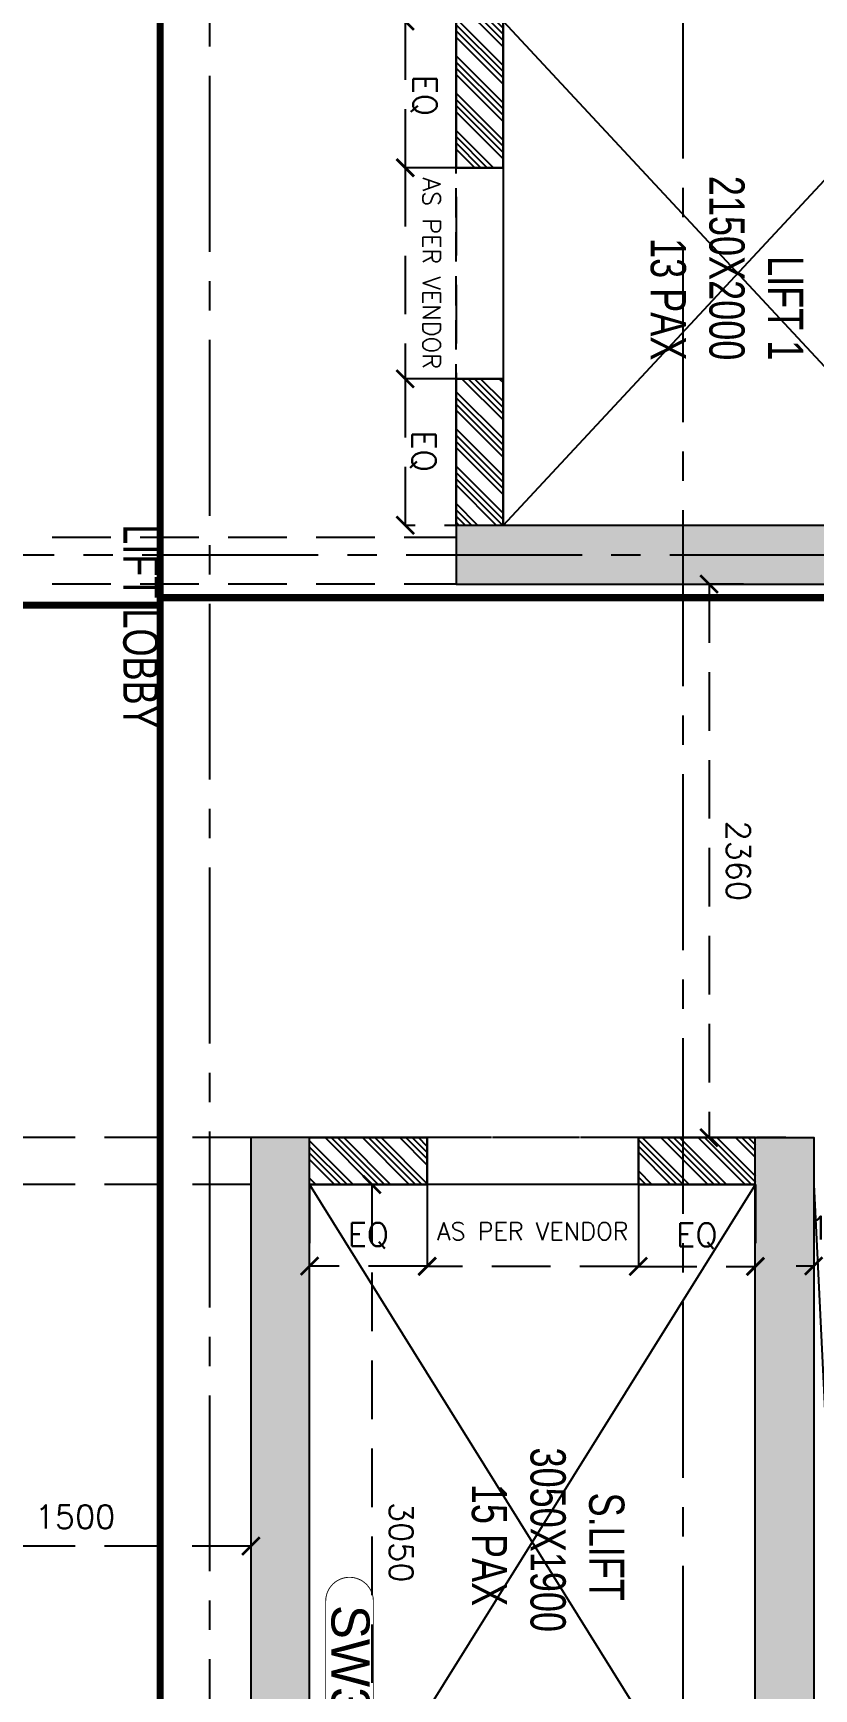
# Model space of a CAD drawing. Header units: millimetres. Extents: x -414464 to 1686, y -90036 to 108605.
# Drawn here: x -107994 to -104666, y -69575 to -62516 of the extents above; entities that cross this region are included whole.
import ezdxf

# ---------------------------------------------------------------- set-up
doc = ezdxf.new("R2010")
doc.units = ezdxf.units.MM
doc.header["$LTSCALE"] = 1000
doc.header["$MEASUREMENT"] = 0
for name, pattern in [('$1$AUDIT_D_120904163729-0', [0]), ('$36$HIDDEN', [0.375, 0.25, -0.125]), ('AUDIT_D_120904163729-0', [0]), ('T8 - TYPICAL FLOOR CORE$1$( Hidden )', [0.375, 0.25, -0.125]), ('T8 - TYPICAL FLOOR CORE$1$HIDDEN', [0.375, 0.25, -0.125]), ('T8 - TYPICAL FLOOR CORE$1$T10-TYPICAL FLOOR CORE$0$HIDDEN', [0.375, 0.25, -0.125]), ('T8(T9 IS SIMILAR) - DIMENSION & TEXTING$1$( Hidden )', [0.375, 0.25, -0.125]), ('T8(T9 IS SIMILAR) - DIMENSION & TEXTING$1$AUDIT_D_120904163729-0', [0]), ('T8(T9 IS SIMILAR)$1$$0$HIDDEN', [0.375, 0.25, -0.125]), ('T8_REFUGE COLUMNS$1$CENTER2', [1.125, 0.75, -0.125, 0.125, -0.125])]:
    doc.linetypes.add(name, pattern=pattern)
doc.layers.get('0').update_dxf_attribs({"linetype": 'AUDIT_D_120904163729-0'})
for name, color, linetype in [('$0$A-HATCH -160', 251, '$1$AUDIT_D_120904163729-0'), ('$21$A-DIMENSIONS', 2, '$36$HIDDEN'), ('a-rcc', 3, 'Continuous'), ('T8 - TYPICAL FLOOR CORE$1$a-beam 2', 50, 'Continuous'), ('T8 - TYPICAL FLOOR CORE$1$A-DIMENSIONS', 2, 'T8 - TYPICAL FLOOR CORE$1$HIDDEN'), ('T8 - TYPICAL FLOOR CORE$1$CUT-OUT', 49, 'Continuous'), ('T8 - TYPICAL FLOOR CORE$1$T10-TYPICAL FLOOR CORE$0$A-SLAB SUNK-AC LEDGES', 251, 'T8 - TYPICAL FLOOR CORE$1$T10-TYPICAL FLOOR CORE$0$HIDDEN'), ('T8(T9 IS SIMILAR) - DIMENSION & TEXTING$1$A-FIRE FIGHTING', 7, 'T8(T9 IS SIMILAR) - DIMENSION & TEXTING$1$AUDIT_D_120904163729-0'), ('T8(T9 IS SIMILAR)$1$$6$a-beam 2', 50, 'Continuous'), ('T8(T9 IS SIMILAR)$1$S-BEAM', 20, 'T8(T9 IS SIMILAR)$1$$0$HIDDEN'), ('T8_REFUGE COLUMNS$1$A-CENTERLINE', 193, 'T8_REFUGE COLUMNS$1$CENTER2'), ('T8_REFUGE COLUMNS$1$A-RCC COLS', 3, 'Continuous'), ('T8_TYPICAL COLUMNS$1$A-RCC COLS', 3, 'Continuous')]:
    doc.layers.add(name, color=color, linetype=linetype)
for name, color, linetype, lineweight in [('T8 - TYPICAL FLOOR CORE$0$a-Text', 4, 'Continuous', 0), ('T8 - TYPICAL FLOOR CORE$1$A-WALL- 160', 6, 'Continuous', 30), ('T8 - TYPICAL FLOOR CORE$1$D&W', 8, 'Continuous', 25), ('T8(T9 IS SIMILAR) - DIMENSION & TEXTING$1$U-IPD-WS-FIRE', 1, 'Continuous', 40), ('T8(T9 IS SIMILAR)$1$D&W', 8, 'Continuous', 25), ('T8_REFUGE COLUMNS$1$A-COLUMN NO size reduce', 81, 'Continuous', 25)]:
    doc.layers.add(name, color=color, linetype=linetype, lineweight=lineweight)
doc.layers.add('T8_REFUGE COLUMNS$1$COL-HATCH', color=7, linetype='Continuous', lineweight=25, true_color=0xa3a3a3)
doc.styles.add('T8 - TYPICAL FLOOR CORE$0$ARIAL ARROW', font='swisscl.ttf')
doc.styles.add('T8 - TYPICAL FLOOR CORE$1$Romans 1', font='romans.shx', dxfattribs={"height": 100})
doc.styles.add('T8_REFUGE COLUMNS$1$STANDARD', font='GOTHIC.TTF')
doc.dimstyles.new('T8 - TYPICAL FLOOR CORE$1$ALPINE S', dxfattribs={"dimscale": 0, "dimtxt": 100, "dimasz": 75, "dimexe": 0, "dimexo": 0, "dimgap": 75, "dimtad": 1, "dimdec": 0, "dimzin": 0, "dimdsep": 46, "dimtxsty": 'T8 - TYPICAL FLOOR CORE$1$Romans 1', "dimblk": 'T8 - TYPICAL FLOOR CORE$1$_ArchTick', "dimcen": 0.09, "dimclrd": 256, "dimclre": 256, "dimclrt": 7, "dimadec": 0, "dimazin": 0, "dimtfac": 1, "dimtdec": 0, "dimtofl": 0, "dimtmove": 1, "dimatfit": 0, "dimldrblk": 'T8 - TYPICAL FLOOR CORE$1$_Open90', "dimfxl": 1, "dimtolj": 1, "dimtzin": 0, "dimarcsym": 0})

# ---------------------------------------------------------------- blocks, each defined once
blk = doc.blocks.new('T8_REFUGE COLUMNS')
at = {"layer": 'T8_REFUGE COLUMNS$1$COL-HATCH', "linetype": 'ByBlock'}
h = blk.add_hatch(color=256, dxfattribs=at)
h.dxf.hatch_style = 1
h.paths.add_polyline_path([(1200042.1, -5713849.9), (1200042.1, -5710549.9), (1205092.1, -5710549.9), (1205092.1, -5712999.9), (1204842.1, -5712999.9), (1204842, -5710799.9), (1200292.1, -5710799.9), (1200292.1, -5713849.9)])
h = blk.add_hatch(color=256, dxfattribs=at)
h.dxf.hatch_style = 1
h.paths.add_polyline_path([(1210702.1, -5711724.9), (1207452.1, -5711724.9), (1207452.1, -5711474.9), (1210702.1, -5711474.9)])
h = blk.add_hatch(color=256, dxfattribs=at)
h.dxf.hatch_style = 1
h.paths.add_polyline_path([(1210702.1, -5713624.9), (1207452.1, -5713624.9), (1207452.1, -5713874.9), (1210702.1, -5713874.9)])
at = {"layer": 'T8_REFUGE COLUMNS$1$A-CENTERLINE'}
for p, q in [((1204967.1, -5719963), (1204967.1, -5698299.6)), ((1223527.8, -5712032.4), (1182137.1, -5712032.4)), ((1229551.2, -5714049.9), (1182156.9, -5714049.9))]:
    blk.add_line(p, q, dxfattribs=at)
at = {"layer": 'T8_REFUGE COLUMNS$1$A-COLUMN NO size reduce', "linetype": 'ByBlock', "const_width": 3.9}
blk.add_lwpolyline([(1209428.3, -5713555.5, -1), (1209428.3, -5713352.3), (1210032.3, -5713352.3, -1), (1210032.3, -5713555.5)], format="xyb", close=True, dxfattribs=at)
at = {"layer": 'T8_REFUGE COLUMNS$1$A-RCC COLS', "linetype": 'ByBlock'}
for points in [[(1204842.1, -5712999.9), (1205092.1, -5712999.9), (1205092.1, -5710549.9), (1204842.1, -5710549.9)], [(1210702.1, -5711724.9), (1207452.1, -5711724.9), (1207452.1, -5711474.9), (1210702.1, -5711474.9)], [(1210702.1, -5713624.9), (1207452.1, -5713624.9), (1207452.1, -5713874.9), (1210702.1, -5713874.9)]]:
    blk.add_lwpolyline(points, close=True, dxfattribs=at)
at = {"layer": 'T8_REFUGE COLUMNS$1$A-COLUMN NO size reduce', "linetype": 'ByBlock', "insert": (1209444.5, -5713368.5), "char_height": 162.5, "attachment_point": 1, "style": 'T8_REFUGE COLUMNS$1$STANDARD'}
blk.add_mtext_dynamic_manual_height_columns('SW32', width=444.685, gutter_width=500, heights=[0], dxfattribs=at)
blk = doc.blocks.new('T8_TYPICAL COLUMNS')
at = {"layer": 'T8_TYPICAL COLUMNS$1$A-RCC COLS', "linetype": 'ByBlock'}
blk.add_blockref('T8_REFUGE COLUMNS', (0, 0), dxfattribs=at)
blk = doc.blocks.new('T8 - TYPICAL FLOOR CORE$1$_ArchTick')
at = {"color": 0, "linetype": 'ByBlock', "const_width": 0.15}
blk.add_lwpolyline([(-0.5, -0.5), (0.5, 0.5)], dxfattribs=at)
blk = doc.blocks.new('*D4665')
at = {"layer": 'T8 - TYPICAL FLOOR CORE$1$A-DIMENSIONS', "linetype": 'T8 - TYPICAL FLOOR CORE$1$HIDDEN', "lineweight": -2, "transparency": 16777216}
for p, q in [((1209202.3, -5713874), (1209193.6, -5713874)), ((1209202.3, -5715374), (1209193.6, -5715374))]:
    blk.add_line(p, q, dxfattribs=at)
at = {"layer": 'T8 - TYPICAL FLOOR CORE$1$A-DIMENSIONS', "lineweight": -2, "transparency": 16777216}
blk.add_line((1209193.6, -5713874), (1209193.6, -5715374), dxfattribs=at)
at = {"layer": 'T8 - TYPICAL FLOOR CORE$1$A-DIMENSIONS', "linetype": 'ByBlock', "lineweight": -2, "transparency": 16777216, "xscale": 75, "yscale": 75, "zscale": 75}
for p, rotation in [((1209193.6, -5713874), 90), ((1209193.6, -5715374), 270)]:
    blk.add_blockref('T8 - TYPICAL FLOOR CORE$1$_ArchTick', p, dxfattribs=dict(at, rotation=rotation))
at = {"layer": 'T8 - TYPICAL FLOOR CORE$1$A-DIMENSIONS', "color": 7, "linetype": 'ByBlock', "transparency": 16777216, "insert": (1209068.6, -5714624), "char_height": 100, "attachment_point": 5, "rotation": 90, "style": 'T8 - TYPICAL FLOOR CORE$1$Romans 1'}
blk.add_mtext('\\A1;1500', dxfattribs=at)
blk = doc.blocks.new('T8 - TYPICAL FLOOR CORE$1$_Open90')
at = {"color": 0, "linetype": 'ByBlock', "lineweight": -2}
for p, q in [((0, 0), (-1, 0)), ((-0.5, 0.5), (0, 0)), ((0, 0), (-0.5, -0.5))]:
    blk.add_line(p, q, dxfattribs=at)
blk = doc.blocks.new('*D4666')
at = {"layer": 'T8 - TYPICAL FLOOR CORE$1$A-DIMENSIONS', "linetype": 'T8 - TYPICAL FLOOR CORE$1$HIDDEN', "lineweight": -2, "transparency": 16777216}
for p, q in [((1207652.3, -5713164.9), (1207652.3, -5713358.4)), ((1210702.4, -5713207.5), (1210702.4, -5713358.4))]:
    blk.add_line(p, q, dxfattribs=at)
at = {"layer": 'T8 - TYPICAL FLOOR CORE$1$A-DIMENSIONS', "lineweight": -2, "transparency": 16777216}
blk.add_line((1207652.3, -5713358.4), (1210702.4, -5713358.4), dxfattribs=at)
at = {"layer": 'T8 - TYPICAL FLOOR CORE$1$A-DIMENSIONS', "linetype": 'ByBlock', "lineweight": -2, "transparency": 16777216, "xscale": 75, "yscale": 75, "zscale": 75, "rotation": 180}
blk.add_blockref('T8 - TYPICAL FLOOR CORE$1$_ArchTick', (1207652.3, -5713358.4), dxfattribs=at)
at = {"layer": 'T8 - TYPICAL FLOOR CORE$1$A-DIMENSIONS', "linetype": 'ByBlock', "lineweight": -2, "transparency": 16777216, "xscale": 75, "yscale": 75, "zscale": 75}
blk.add_blockref('T8 - TYPICAL FLOOR CORE$1$_ArchTick', (1210702.4, -5713358.4), dxfattribs=at)
at = {"layer": 'T8 - TYPICAL FLOOR CORE$1$A-DIMENSIONS', "color": 7, "linetype": 'ByBlock', "transparency": 16777216, "insert": (1209177.3, -5713233.4), "char_height": 100, "attachment_point": 5, "style": 'T8 - TYPICAL FLOOR CORE$1$Romans 1'}
blk.add_mtext('\\A1;3050', dxfattribs=at)
blk = doc.blocks.new('*D4668')
at = {"layer": 'T8 - TYPICAL FLOOR CORE$1$A-DIMENSIONS', "linetype": 'T8 - TYPICAL FLOOR CORE$1$HIDDEN', "lineweight": -2, "transparency": 16777216}
for p, q in [((1205092.4, -5711774.7), (1205092.4, -5711921.6)), ((1207452.3, -5711985.4), (1207452.3, -5711921.6))]:
    blk.add_line(p, q, dxfattribs=at)
at = {"layer": 'T8 - TYPICAL FLOOR CORE$1$A-DIMENSIONS', "lineweight": -2, "transparency": 16777216}
blk.add_line((1205092.4, -5711921.6), (1207452.3, -5711921.6), dxfattribs=at)
at = {"layer": 'T8 - TYPICAL FLOOR CORE$1$A-DIMENSIONS', "linetype": 'ByBlock', "lineweight": -2, "transparency": 16777216, "xscale": 75, "yscale": 75, "zscale": 75, "rotation": 180}
blk.add_blockref('T8 - TYPICAL FLOOR CORE$1$_ArchTick', (1205092.4, -5711921.6), dxfattribs=at)
at = {"layer": 'T8 - TYPICAL FLOOR CORE$1$A-DIMENSIONS', "linetype": 'ByBlock', "lineweight": -2, "transparency": 16777216, "xscale": 75, "yscale": 75, "zscale": 75}
blk.add_blockref('T8 - TYPICAL FLOOR CORE$1$_ArchTick', (1207452.3, -5711921.6), dxfattribs=at)
at = {"layer": 'T8 - TYPICAL FLOOR CORE$1$A-DIMENSIONS', "color": 7, "linetype": 'ByBlock', "transparency": 16777216, "insert": (1206272.3, -5711796.6), "char_height": 100, "attachment_point": 5, "style": 'T8 - TYPICAL FLOOR CORE$1$Romans 1'}
blk.add_mtext('\\A1;2360', dxfattribs=at)
blk = doc.blocks.new('*D4633')
at = {"layer": 'T8 - TYPICAL FLOOR CORE$1$A-DIMENSIONS', "linetype": 'T8 - TYPICAL FLOOR CORE$1$HIDDEN', "lineweight": -2, "transparency": 16777216}
for p, q in [((1203317.4, -5712999.6), (1203317.4, -5713216.5)), ((1204217.4, -5712999.6), (1204217.4, -5713216.5))]:
    blk.add_line(p, q, dxfattribs=at)
at = {"layer": 'T8 - TYPICAL FLOOR CORE$1$A-DIMENSIONS', "lineweight": -2, "transparency": 16777216}
blk.add_line((1203317.4, -5713216.5), (1204217.4, -5713216.5), dxfattribs=at)
at = {"layer": 'T8 - TYPICAL FLOOR CORE$1$A-DIMENSIONS', "linetype": 'ByBlock', "lineweight": -2, "transparency": 16777216, "xscale": 75, "yscale": 75, "zscale": 75, "rotation": 180}
blk.add_blockref('T8 - TYPICAL FLOOR CORE$1$_ArchTick', (1203317.4, -5713216.5), dxfattribs=at)
at = {"layer": 'T8 - TYPICAL FLOOR CORE$1$A-DIMENSIONS', "linetype": 'ByBlock', "lineweight": -2, "transparency": 16777216, "xscale": 75, "yscale": 75, "zscale": 75}
blk.add_blockref('T8 - TYPICAL FLOOR CORE$1$_ArchTick', (1204217.4, -5713216.5), dxfattribs=at)
at = {"layer": 'T8 - TYPICAL FLOOR CORE$1$A-DIMENSIONS', "color": 7, "linetype": 'ByBlock', "transparency": 16777216, "insert": (1203767.4, -5713104), "char_height": 100, "attachment_point": 5, "style": 'T8 - TYPICAL FLOOR CORE$1$Romans 1'}
blk.add_mtext('\\A1;{\\H0.75x;AS PER VENDOR}', dxfattribs=at)
blk = doc.blocks.new('*D4635')
at = {"layer": 'T8 - TYPICAL FLOOR CORE$1$A-DIMENSIONS', "linetype": 'T8 - TYPICAL FLOOR CORE$1$HIDDEN', "lineweight": -2, "transparency": 16777216}
for p, q in [((1207452.3, -5712222.9), (1208001.4, -5712222.9)), ((1207452.3, -5713122.9), (1208001.4, -5713122.9))]:
    blk.add_line(p, q, dxfattribs=at)
at = {"layer": 'T8 - TYPICAL FLOOR CORE$1$A-DIMENSIONS', "lineweight": -2, "transparency": 16777216}
blk.add_line((1208001.4, -5712222.9), (1208001.4, -5713122.9), dxfattribs=at)
at = {"layer": 'T8 - TYPICAL FLOOR CORE$1$A-DIMENSIONS', "linetype": 'ByBlock', "lineweight": -2, "transparency": 16777216, "xscale": 75, "yscale": 75, "zscale": 75}
for p, rotation in [((1208001.4, -5712222.9), 90), ((1208001.4, -5713122.9), 270)]:
    blk.add_blockref('T8 - TYPICAL FLOOR CORE$1$_ArchTick', p, dxfattribs=dict(at, rotation=rotation))
at = {"layer": 'T8 - TYPICAL FLOOR CORE$1$A-DIMENSIONS', "color": 7, "linetype": 'ByBlock', "transparency": 16777216, "insert": (1207851.4, -5712672.9), "char_height": 100, "attachment_point": 5, "rotation": 90, "style": 'T8 - TYPICAL FLOOR CORE$1$Romans 1'}
blk.add_mtext('\\A1;{\\H0.75x;AS PER VENDOR}', dxfattribs=at)
blk = doc.blocks.new('*D4639')
at = {"layer": 'T8 - TYPICAL FLOOR CORE$1$A-DIMENSIONS', "linetype": 'T8 - TYPICAL FLOOR CORE$1$HIDDEN', "lineweight": -2, "transparency": 16777216}
for p, q in [((1202692.4, -5712799.6), (1202692.4, -5713216.5)), ((1203317.4, -5712799.6), (1203317.4, -5713216.5))]:
    blk.add_line(p, q, dxfattribs=at)
at = {"layer": 'T8 - TYPICAL FLOOR CORE$1$A-DIMENSIONS', "lineweight": -2, "transparency": 16777216}
blk.add_line((1202692.4, -5713216.5), (1203317.4, -5713216.5), dxfattribs=at)
at = {"layer": 'T8 - TYPICAL FLOOR CORE$1$A-DIMENSIONS', "linetype": 'ByBlock', "lineweight": -2, "transparency": 16777216, "xscale": 75, "yscale": 75, "zscale": 75, "rotation": 180}
blk.add_blockref('T8 - TYPICAL FLOOR CORE$1$_ArchTick', (1202692.4, -5713216.5), dxfattribs=at)
at = {"layer": 'T8 - TYPICAL FLOOR CORE$1$A-DIMENSIONS', "linetype": 'ByBlock', "lineweight": -2, "transparency": 16777216, "xscale": 75, "yscale": 75, "zscale": 75}
blk.add_blockref('T8 - TYPICAL FLOOR CORE$1$_ArchTick', (1203317.4, -5713216.5), dxfattribs=at)
at = {"layer": 'T8 - TYPICAL FLOOR CORE$1$A-DIMENSIONS', "color": 7, "linetype": 'ByBlock', "transparency": 16777216, "insert": (1203008.5, -5713137.2), "char_height": 100, "attachment_point": 5, "style": 'T8 - TYPICAL FLOOR CORE$1$Romans 1'}
blk.add_mtext('\\A1;EQ', dxfattribs=at)
blk = doc.blocks.new('*D4640')
at = {"layer": 'T8 - TYPICAL FLOOR CORE$1$A-DIMENSIONS', "linetype": 'T8 - TYPICAL FLOOR CORE$1$HIDDEN', "lineweight": -2, "transparency": 16777216}
for p, q in [((1204217.4, -5712799.6), (1204217.4, -5713216.5)), ((1204842, -5712799.6), (1204842, -5713216.5))]:
    blk.add_line(p, q, dxfattribs=at)
at = {"layer": 'T8 - TYPICAL FLOOR CORE$1$A-DIMENSIONS', "lineweight": -2, "transparency": 16777216}
blk.add_line((1204217.4, -5713216.5), (1204842, -5713216.5), dxfattribs=at)
at = {"layer": 'T8 - TYPICAL FLOOR CORE$1$A-DIMENSIONS', "linetype": 'ByBlock', "lineweight": -2, "transparency": 16777216, "xscale": 75, "yscale": 75, "zscale": 75, "rotation": 180}
blk.add_blockref('T8 - TYPICAL FLOOR CORE$1$_ArchTick', (1204217.4, -5713216.5), dxfattribs=at)
at = {"layer": 'T8 - TYPICAL FLOOR CORE$1$A-DIMENSIONS', "linetype": 'ByBlock', "lineweight": -2, "transparency": 16777216, "xscale": 75, "yscale": 75, "zscale": 75}
blk.add_blockref('T8 - TYPICAL FLOOR CORE$1$_ArchTick', (1204842, -5713216.5), dxfattribs=at)
at = {"layer": 'T8 - TYPICAL FLOOR CORE$1$A-DIMENSIONS', "color": 7, "linetype": 'ByBlock', "transparency": 16777216, "insert": (1204525.5, -5713141.1), "char_height": 100, "attachment_point": 5, "style": 'T8 - TYPICAL FLOOR CORE$1$Romans 1'}
blk.add_mtext('\\A1;EQ', dxfattribs=at)
blk = doc.blocks.new('*D4611')
at = {"layer": 'T8 - TYPICAL FLOOR CORE$1$A-DIMENSIONS', "linetype": 'T8 - TYPICAL FLOOR CORE$1$HIDDEN', "lineweight": -2, "transparency": 16777216}
for p, q in [((1207652.3, -5711724), (1208001.4, -5711724)), ((1207652.3, -5712222.9), (1208001.4, -5712222.9))]:
    blk.add_line(p, q, dxfattribs=at)
at = {"layer": 'T8 - TYPICAL FLOOR CORE$1$A-DIMENSIONS', "lineweight": -2, "transparency": 16777216}
blk.add_line((1208001.4, -5712222.9), (1208001.4, -5711724), dxfattribs=at)
at = {"layer": 'T8 - TYPICAL FLOOR CORE$1$A-DIMENSIONS', "linetype": 'ByBlock', "lineweight": -2, "transparency": 16777216, "xscale": 75, "yscale": 75, "zscale": 75}
for p, rotation in [((1208001.4, -5711724), 90), ((1208001.4, -5712222.9), 270)]:
    blk.add_blockref('T8 - TYPICAL FLOOR CORE$1$_ArchTick', p, dxfattribs=dict(at, rotation=rotation))
at = {"layer": 'T8 - TYPICAL FLOOR CORE$1$A-DIMENSIONS', "color": 7, "linetype": 'ByBlock', "transparency": 16777216, "insert": (1207871.6, -5711973.5), "char_height": 100, "attachment_point": 5, "rotation": 90, "style": 'T8 - TYPICAL FLOOR CORE$1$Romans 1'}
blk.add_mtext('\\A1;EQ', dxfattribs=at)
blk = doc.blocks.new('*D4612')
at = {"layer": 'T8 - TYPICAL FLOOR CORE$1$A-DIMENSIONS', "linetype": 'T8 - TYPICAL FLOOR CORE$1$HIDDEN', "lineweight": -2, "transparency": 16777216}
for p, q in [((1207652.3, -5713122.9), (1208000.3, -5713122.9)), ((1207652.3, -5713624), (1208000.3, -5713624))]:
    blk.add_line(p, q, dxfattribs=at)
at = {"layer": 'T8 - TYPICAL FLOOR CORE$1$A-DIMENSIONS', "lineweight": -2, "transparency": 16777216}
blk.add_line((1208000.3, -5713122.9), (1208000.3, -5713624), dxfattribs=at)
at = {"layer": 'T8 - TYPICAL FLOOR CORE$1$A-DIMENSIONS', "linetype": 'ByBlock', "lineweight": -2, "transparency": 16777216, "xscale": 75, "yscale": 75, "zscale": 75}
for p, rotation in [((1208000.3, -5713122.9), 90), ((1208000.3, -5713624), 270)]:
    blk.add_blockref('T8 - TYPICAL FLOOR CORE$1$_ArchTick', p, dxfattribs=dict(at, rotation=rotation))
at = {"layer": 'T8 - TYPICAL FLOOR CORE$1$A-DIMENSIONS', "color": 7, "linetype": 'ByBlock', "transparency": 16777216, "insert": (1207870.5, -5713373.5), "char_height": 100, "attachment_point": 5, "rotation": 90, "style": 'T8 - TYPICAL FLOOR CORE$1$Romans 1'}
blk.add_mtext('\\A1;EQ', dxfattribs=at)
blk = doc.blocks.new('*D4650')
at = {"layer": 'T8 - TYPICAL FLOOR CORE$1$A-DIMENSIONS', "lineweight": -2, "transparency": 16777216}
for p, q in [((1207999.8, -5711325.6), (1207999.8, -5711250.6)), ((1207999.8, -5711475.5), (1207999.8, -5711550.5))]:
    blk.add_line(p, q, dxfattribs=at)
at = {"layer": 'T8 - TYPICAL FLOOR CORE$1$A-DIMENSIONS', "linetype": 'T8 - TYPICAL FLOOR CORE$1$HIDDEN', "lineweight": -2, "transparency": 16777216}
for p, q in [((1207612.2, -5711325.6), (1207999.8, -5711325.6)), ((1207612.2, -5711475.5), (1207999.8, -5711475.5))]:
    blk.add_line(p, q, dxfattribs=at)
at = {"layer": 'T8 - TYPICAL FLOOR CORE$1$A-DIMENSIONS', "linetype": 'ByBlock', "lineweight": -2, "transparency": 16777216, "xscale": 75, "yscale": 75, "zscale": 75}
for p, rotation in [((1207999.8, -5711325.6), 270), ((1207999.8, -5711475.5), 90)]:
    blk.add_blockref('T8 - TYPICAL FLOOR CORE$1$_ArchTick', p, dxfattribs=dict(at, rotation=rotation))
at = {"layer": 'T8 - TYPICAL FLOOR CORE$1$A-DIMENSIONS', "color": 7, "linetype": 'ByBlock', "transparency": 16777216, "insert": (1207837.3, -5711363.1), "char_height": 100, "attachment_point": 5, "rotation": 90, "style": 'T8 - TYPICAL FLOOR CORE$1$Romans 1'}
blk.add_mtext('\\A1;150', dxfattribs=at)
blk = doc.blocks.new('T8(T9 IS SIMILAR) - DIMENSION & TEXTING$1$A$C7A147FD6')
at = {"layer": 'T8(T9 IS SIMILAR) - DIMENSION & TEXTING$1$U-IPD-WS-FIRE', "color": 220, "linetype": 'T8(T9 IS SIMILAR) - DIMENSION & TEXTING$1$( Hidden )', "ltscale": 2, "true_color": 0xf529da, "const_width": 30, "elevation": -1.3}
blk.add_lwpolyline([(-7776.2, 12094.8), (-8038.3, 12094.8), (-8038.3, 10255), (-6390.9, 10255), (-6229.3, 10255), (-6229.3, 8762.3), (-6229.3, 7119.2), (-2302, 7119.2), (-2302, 1112.5)], dxfattribs=at)
at = {"layer": 'T8(T9 IS SIMILAR) - DIMENSION & TEXTING$1$U-IPD-WS-FIRE', "color": 241, "linetype": 'T8(T9 IS SIMILAR) - DIMENSION & TEXTING$1$( Hidden )', "ltscale": 2, "const_width": 30, "elevation": -0.6}
blk.add_lwpolyline([(15392.2, 3510.8), (15222.1, 3510.8), (15222.1, -1346.4), (14768.2, -1346.4), (14768.2, -2147.3), (11278, -2147.3), (11278, -1175.2), (10838.4, -1175.2), (10838.4, -353), (9573.9, -353), (9573.9, 86.8), (9573.9, 1112.5), (-6794.4, 1112.5)], dxfattribs=at)
at = {"layer": 'T8(T9 IS SIMILAR) - DIMENSION & TEXTING$1$U-IPD-WS-FIRE', "color": 92, "linetype": 'T8(T9 IS SIMILAR) - DIMENSION & TEXTING$1$( Hidden )', "ltscale": 2, "true_color": 0x00d200, "const_width": 30, "elevation": -0.6}
blk.add_lwpolyline([(-2270, 1112.5), (-2270, -5317.1), (-2707.8, -5317.1), (-2707.8, -6277.1), (-6234.7, -6277.1), (-6230.8, -9339.3), (-8033.7, -9339.3), (-8033.7, -11094.6), (-7863, -11096.2)], dxfattribs=at)
blk = doc.blocks.new('T8(T9 IS SIMILAR) - DIMENSION & TEXTING')
at = {"layer": 'T8(T9 IS SIMILAR) - DIMENSION & TEXTING$1$A-FIRE FIGHTING', "linetype": 'ByBlock'}
blk.add_blockref('T8(T9 IS SIMILAR) - DIMENSION & TEXTING$1$A$C7A147FD6', (1207452.3, -5715374), dxfattribs=at)
blk = doc.blocks.new('T8 - TYPICAL FLOOR CORE')
at = {"layer": 'T8 - TYPICAL FLOOR CORE$1$T10-TYPICAL FLOOR CORE$0$A-SLAB SUNK-AC LEDGES', "linetype": 'ByBlock'}
h = blk.add_hatch(dxfattribs=at)
h.set_pattern_fill('ANSI34', color=256, scale=150)
h.paths.add_polyline_path([(1207452.3, -5713624), (1207652.3, -5713624), (1207652.3, -5713122.9), (1207452.3, -5713122.9)])
h.paths.add_polyline_path([(1207452.3, -5712222.9), (1207652.3, -5712222.9), (1207652.3, -5711724), (1207452.3, -5711724)])
h.paths.add_polyline_path([(1200292.4, -5712999.6), (1200917.4, -5712999.6), (1200917.4, -5712799.6), (1200292.4, -5712799.6)])
h.paths.add_polyline_path([(1201817.4, -5712999.6), (1203317.4, -5712999.6), (1203317.4, -5712799.6), (1201817.4, -5712799.6)])
h.paths.add_polyline_path([(1204217.4, -5712999.6), (1204842.3, -5712999.6), (1204842.3, -5712799.6), (1204217.4, -5712799.6)])
h.paths.add_polyline_path([(1204367.2, -5717174), (1204842.2, -5717174), (1204842.2, -5716974), (1204367.2, -5716974)])
h.paths.add_polyline_path([(1202992.1, -5717174), (1203467.2, -5717174), (1203467.2, -5716974), (1202992.1, -5716974)])
at = {"layer": 'T8 - TYPICAL FLOOR CORE$1$a-beam 2', "color": 8, "linetype": 'T8 - TYPICAL FLOOR CORE$1$( Hidden )', "ltscale": 0.5}
for p, q in [((1207452.3, -5711594), (1207452.3, -5713624)), ((1204842.3, -5712999.6), (1200292.4, -5712999.6))]:
    blk.add_line(p, q, dxfattribs=at)
at = {"layer": 'T8 - TYPICAL FLOOR CORE$1$A-WALL- 160', "linetype": 'ByBlock'}
for p, q in [((1207452.3, -5712222.9), (1207452.3, -5711722.9)), ((1207652.3, -5712222.9), (1207652.3, -5711724)), ((1207452.3, -5712222.9), (1207652.3, -5712222.9)), ((1203317.4, -5712799.6), (1202692.4, -5712799.6)), ((1203317.4, -5712999.6), (1203317.4, -5712799.6)), ((1204842.3, -5712799.6), (1204217.4, -5712799.6)), ((1204217.4, -5712999.6), (1204217.4, -5712799.6)), ((1203317.4, -5712999.6), (1201817.4, -5712999.6)), ((1203317.4, -5712999.6), (1202692.4, -5712999.6)), ((1204842.3, -5712999.6), (1204217.4, -5712999.6)), ((1207452.3, -5713624), (1207452.3, -5713122.9)), ((1207452.3, -5713122.9), (1207652.3, -5713122.9)), ((1207652.3, -5713624), (1207652.3, -5713122.9))]:
    blk.add_line(p, q, dxfattribs=at)
at = {"layer": 'T8 - TYPICAL FLOOR CORE$1$CUT-OUT'}
for p, q in [((1202692.4, -5712799.6), (1204842.3, -5710799.5)), ((1204842.3, -5712799.6), (1202692.4, -5710799.7)), ((1207652.1, -5711474.9), (1210752.1, -5711324.6, 0)), ((1207652.2, -5713624), (1210702.4, -5711724)), ((1210697.2, -5713624), (1207652.3, -5711724))]:
    blk.add_line(p, q, dxfattribs=at)
at = {"layer": 'T8 - TYPICAL FLOOR CORE$1$D&W', "linetype": 'ByBlock'}
for p, q in [((1207652.3, -5712222.9), (1207652.3, -5713122.9)), ((1203317.4, -5712799.6), (1204217.4, -5712799.6))]:
    blk.add_line(p, q, dxfattribs=at)
at = {"layer": 'T8 - TYPICAL FLOOR CORE$0$a-Text', "linetype": 'ByBlock', "char_height": 150, "style": 'T8 - TYPICAL FLOOR CORE$0$ARIAL ARROW'}
for s, insert, width, attachment_point in [('LIFT 1\\P2150X2000\\P13 PAX', (1204138.6, -5712172.3), 753.779, 9), ('\\pi79.78265;S.LIFT\\P\\pi-112.33727;3050X1900\\P\\pi42.47924;15 PAX', (1208885.7, -5712934.7), 600.424, 7), ('\\pi1334.6762;LIFT LOBBY', (1203502.5, -5714268.3), 3499.366, 1)]:
    blk.add_mtext(s, dxfattribs=dict(at, insert=insert, width=width, attachment_point=attachment_point))
at = {"layer": 'T8 - TYPICAL FLOOR CORE$1$A-DIMENSIONS', "linetype": 'ByBlock'}
dim = blk.add_linear_dim(base=(1207999.8, -5711325.6), p1=(1207612.2, -5711475.5), p2=(1207612.2, -5711325.6), angle=270, dimstyle='T8 - TYPICAL FLOOR CORE$1$ALPINE S', override={"dimscale": 1, "dimfxl": 5, "dimarcsym": 1}, dxfattribs=at)
dim.commit()
dim.dimension.update_dxf_attribs({"geometry": '*D4650', "text_midpoint": (1207962.3, -5711363.1), "dimtype": 128})
for base, p1, p2, picture, middle in [((1208001.4, -5711724), (1207652.3, -5712222.9), (1207652.3, -5711724), '*D4611', (1207871.6, -5711973.5)), ((1208000.3, -5713624), (1207652.3, -5713122.9), (1207652.3, -5713624), '*D4612', (1207870.5, -5713373.5))]:
    dim = blk.add_linear_dim(base=base, p1=p1, p2=p2, angle=90, text='EQ', dimstyle='T8 - TYPICAL FLOOR CORE$1$ALPINE S', override={"dimscale": 1, "dimfxl": 5, "dimarcsym": 1}, dxfattribs=at)
    dim.commit()
    dim.dimension.update_dxf_attribs({"geometry": picture, "text_midpoint": middle})
for base, p1, p2, picture, middle in [((1207452.3, -5711921.6), (1205092.4, -5711774.7), (1207452.3, -5711985.4), '*D4668', (1206272.3, -5711796.6)), ((1210702.4, -5713358.4), (1207652.3, -5713164.9), (1210702.4, -5713207.5), '*D4666', (1209177.3, -5713233.4))]:
    dim = blk.add_linear_dim(base=base, p1=p1, p2=p2, dimstyle='T8 - TYPICAL FLOOR CORE$1$ALPINE S', override={"dimscale": 1, "dimfxl": 5, "dimarcsym": 1}, dxfattribs=at)
    dim.commit()
    dim.dimension.update_dxf_attribs({"geometry": picture, "text_midpoint": middle})
dim = blk.add_linear_dim(base=(1208001.4, -5713122.9), p1=(1207452.3, -5712222.9), p2=(1207452.3, -5713122.9), angle=270, text='{\\H0.75x;AS PER VENDOR}', dimstyle='T8 - TYPICAL FLOOR CORE$1$ALPINE S', override={"dimscale": 1, "dimfxl": 5, "dimarcsym": 1}, dxfattribs=at)
dim.commit()
dim.dimension.update_dxf_attribs({"geometry": '*D4635', "text_midpoint": (1207963.9, -5712672.9), "dimtype": 128})
for base, p1, p2, text, picture, middle in [((1203317.4, -5713216.5), (1202692.4, -5712799.6), (1203317.4, -5712799.6), 'EQ', '*D4639', (1203008.5, -5713266.9)), ((1204842, -5713216.5), (1204217.4, -5712799.6), (1204842, -5712799.6), 'EQ', '*D4640', (1204525.5, -5713270.8)), ((1204217.4, -5713216.5), (1203317.4, -5712999.6), (1204217.4, -5712999.6), '{\\H0.75x;AS PER VENDOR}', '*D4633', (1203767.4, -5713216.5))]:
    dim = blk.add_linear_dim(base=base, p1=p1, p2=p2, text=text, dimstyle='T8 - TYPICAL FLOOR CORE$1$ALPINE S', override={"dimscale": 1, "dimfxl": 5, "dimarcsym": 1}, dxfattribs=at)
    dim.commit()
    dim.dimension.update_dxf_attribs({"geometry": picture, "text_midpoint": middle, "dimtype": 128})
dim = blk.add_linear_dim(base=(1209193.6, -5715374), p1=(1209202.3, -5713874), p2=(1209202.3, -5715374), angle=90, dimstyle='T8 - TYPICAL FLOOR CORE$1$ALPINE S', override={"dimscale": 1, "dimfxl": 5, "dimarcsym": 1}, dxfattribs=at)
dim.commit()
dim.dimension.update_dxf_attribs({"geometry": '*D4665', "text_midpoint": (1209068.6, -5714624)})
blk = doc.blocks.new('T8(T9 IS SIMILAR)')
at = {"layer": 'T8(T9 IS SIMILAR)$1$D&W', "linetype": 'ByBlock'}
blk.add_blockref('T8 - TYPICAL FLOOR CORE', (0, 0), dxfattribs=at)
blk.add_blockref('T8_TYPICAL COLUMNS', (0, 0), dxfattribs=at)
at = {"layer": 'T8(T9 IS SIMILAR)$1$$6$a-beam 2', "linetype": 'ByBlock'}
blk.add_blockref('T8(T9 IS SIMILAR) - DIMENSION & TEXTING', (0, 0), dxfattribs=at)
at = {"layer": 'T8(T9 IS SIMILAR)$1$S-BEAM'}
for p, q in [((1207451.9, -5711723.3, -0.7), (1207451.9, -5713623.3)), ((1207651.9, -5711723.3), (1207651.9, -5713623.3)), ((1202691.8, -5712799.2), (1204841.8, -5712799.2)), ((1202691.8, -5712999.2), (1204841.8, -5712999.2)), ((1204891.7, -5716971.2, -0.2), (1204891.7, -5712999.1)), ((1205091.7, -5716971.2, -0.1), (1205091.7, -5712999.1)), ((1207451.9, -5713873.4, -0.6), (1207451.9, -5715374.3, -0.8)), ((1207651.9, -5713873.4, -0.6), (1207651.9, -5715374.3, -0.8))]:
    blk.add_line(p, q, dxfattribs=at)
blk = doc.blocks.new('A$C48506478')
at = {"layer": '$21$A-DIMENSIONS', "linetype": 'ByBlock'}
blk.add_blockref('T8(T9 IS SIMILAR)', (-1195542.6, 5727884.6), dxfattribs=at)
at = {"layer": '$0$A-HATCH -160', "linetype": 'ByBlock'}
blk.add_blockref('T8(T9 IS SIMILAR) - DIMENSION & TEXTING', (-1195542.6, 5727884.6), dxfattribs=at)

msp = doc.modelspace()

# ---------------------------------------------------------------- block references
at = {"layer": 'a-rcc', "linetype": 'ByBlock', "rotation": 270}
msp.add_blockref('A$C48506478', (-121076, -55315.3, 0), dxfattribs=at)

doc.saveas('drawing.dxf')
